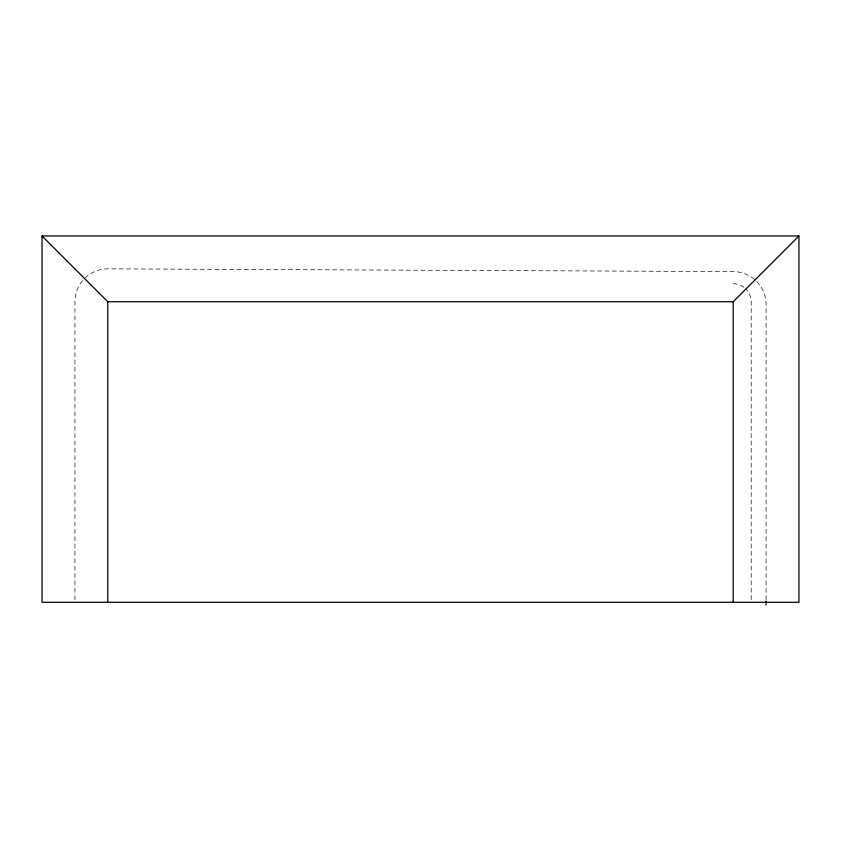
<?xml version="1.0" encoding="UTF-8"?>
<svg xmlns="http://www.w3.org/2000/svg" width="841" height="841" viewBox="0 0 841 841"><rect width="100%" height="100%" fill="white"/><g stroke="black" fill="none" stroke-linecap="round" stroke-linejoin="round"><path stroke-width="0.63" stroke-dasharray="4.21 3.15" d="M766.077 599.78L766.077 304.463A32.873 32.873 0 0 0 733.205 271.59L107.795 268.847A32.873 32.873 0 0 0 85.435 277.625M751.202 599.665L751.202 301.719A18.008 18.008 0 0 0 745.935 288.989M74.923 599.665L74.923 301.719A32.873 32.873 0 0 1 82.891 280.274M733.205 283.722A18.008 18.008 0 0 1 745.073 288.19"/><path stroke-width="1.26" d="M42.05 235.974L107.795 301.719L733.205 301.719L798.95 235.974L798.95 602.293L42.05 602.293L42.05 235.974L798.95 235.974M766.077 601.094L766.077 605.026M733.205 301.719L733.205 602.293M107.795 301.719L107.795 602.293"/></g></svg>
